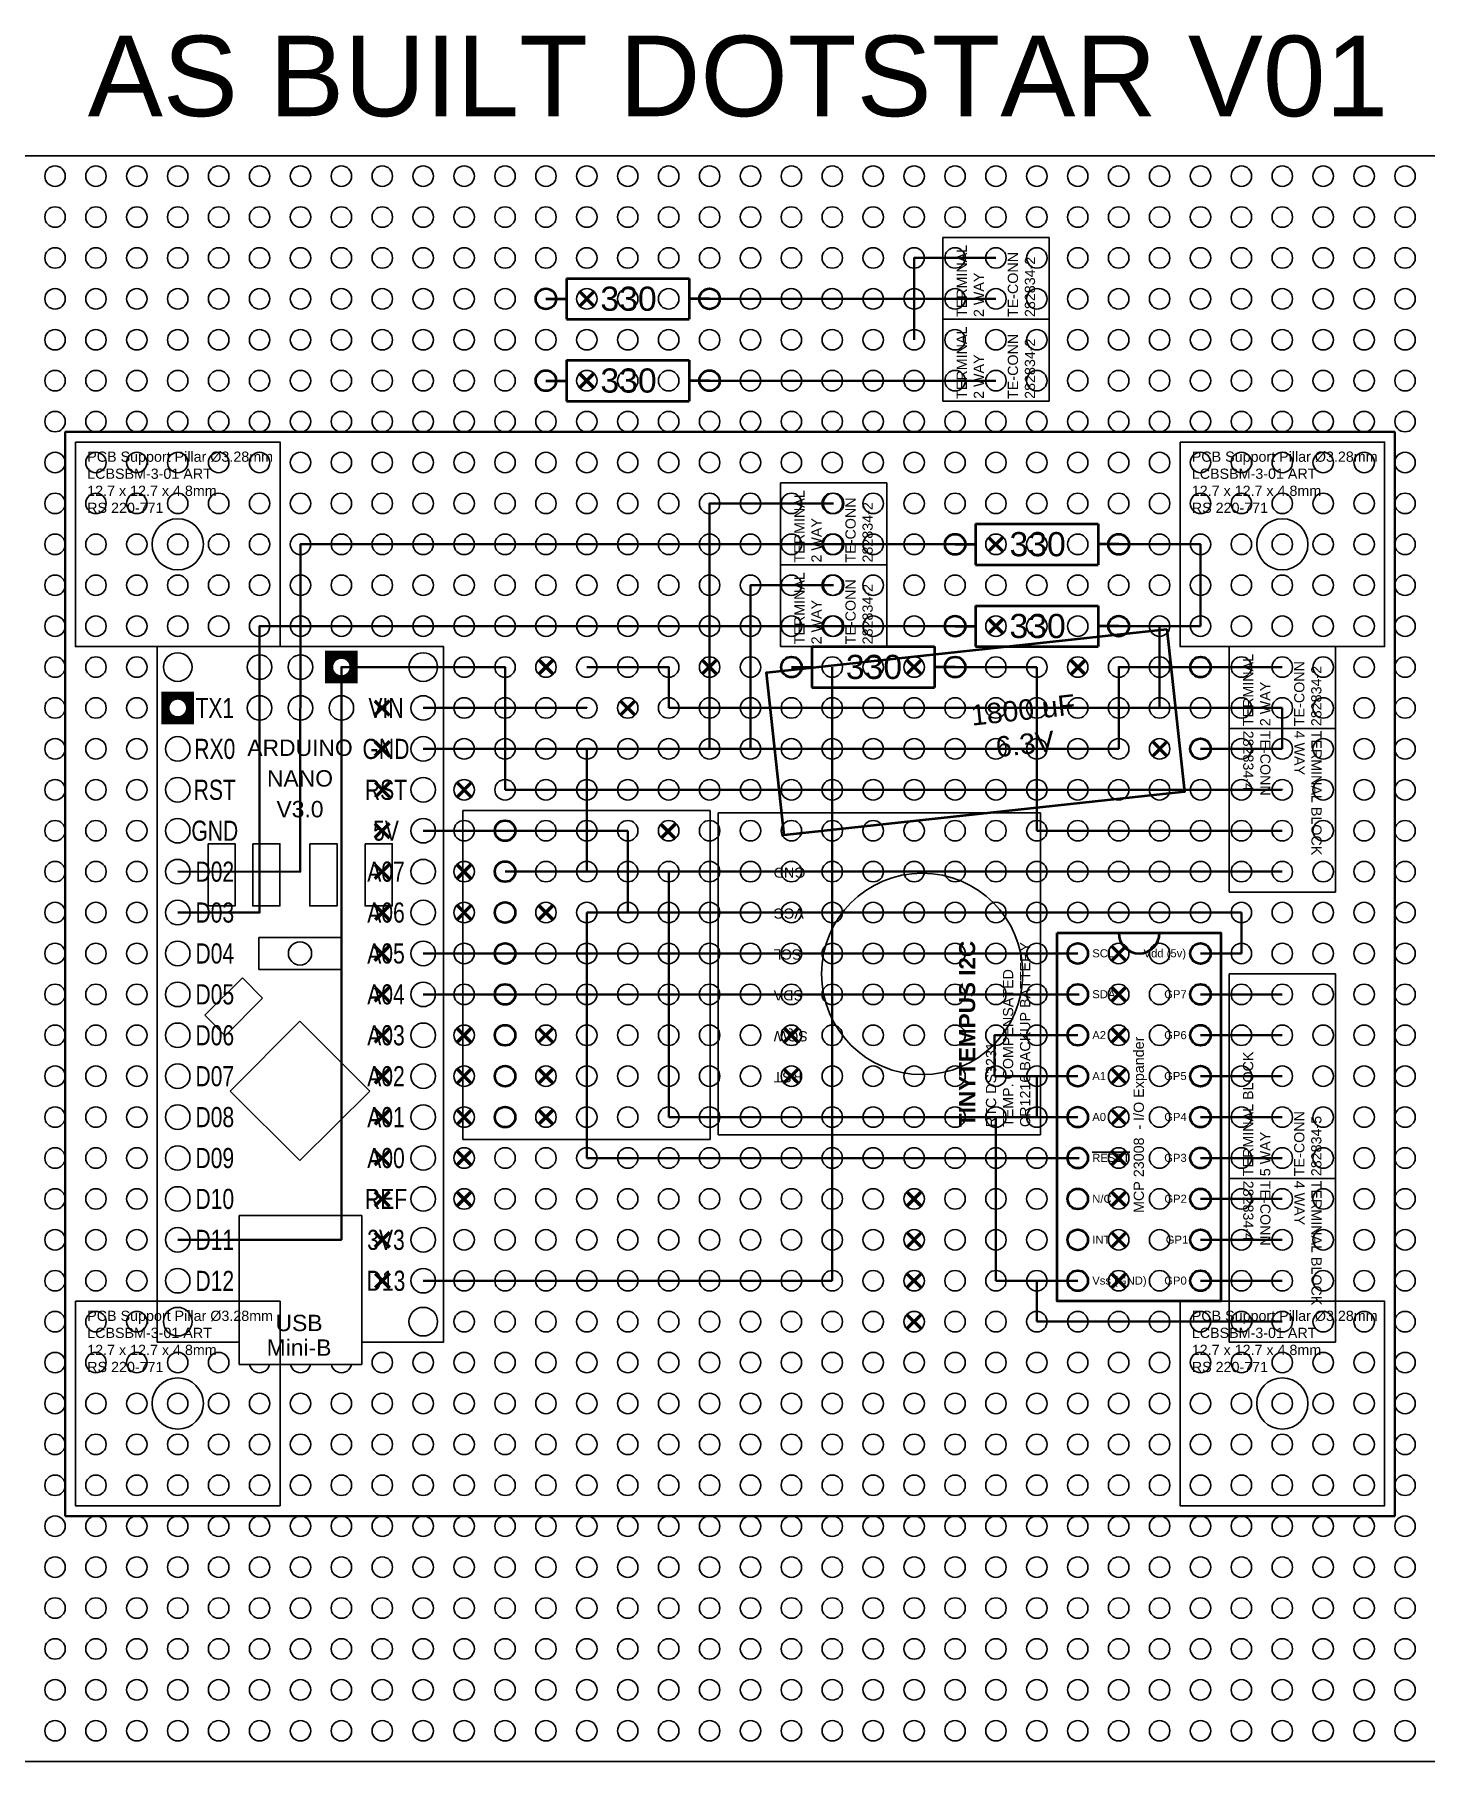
# Model space of a CAD drawing. Header units: millimetres. Extents: x 3609 to 3909, y -1651 to -1264.
# Drawn here: x 3735.8 to 3822.2, y -1388.9 to -1281.7 of the extents above; entities that cross this region are included whole.
import ezdxf
from ezdxf.enums import TextEntityAlignment as Align

# ---------------------------------------------------------------- set-up
doc = ezdxf.new("R2010")
doc.units = ezdxf.units.MM
doc.header["$LTSCALE"] = 10
doc.header["$MEASUREMENT"] = 0
doc.set_wipeout_variables(frame=1)
doc.layers.get('0').update_dxf_attribs({"color": 8})
for name, color, linetype, lineweight in [('+5V', 1, 'Continuous', 35), ('BUTTONS', 40, 'Continuous', 35), ('CLK', 2, 'Continuous', 35), ('Component Detail', 143, 'Continuous', 40), ('DATA', 94, 'Continuous', 35), ('GND +0V', 7, 'Continuous', 35), ('SDA', 80, 'Continuous', 35), ('SLK', 40, 'Continuous', 35), ('VERO CUT', 252, 'Continuous', 35)]:
    doc.layers.add(name, color=color, linetype=linetype, lineweight=lineweight)
for name, color, linetype in [('Component', 210, 'Continuous'), ('PINS', 1, 'Continuous'), ('vero Pins', 30, 'Continuous')]:
    doc.layers.add(name, color=color, linetype=linetype)
doc.layers.add('Component Centre', color=7, linetype='Continuous', true_color=0x7db0bf)
doc.layers.add('VERO (SCREEN)', color=7, linetype='Continuous', true_color=0xd4d4d4)
doc.layers.add('Vero Grid', color=7, linetype='Continuous', true_color=0x3d3d3d, transparency=0.5)
doc.layers.get('VERO (SCREEN)').off()
doc.styles.add('Pins', font='arial.ttf', dxfattribs={"height": 0.05})
doc.styles.get("Standard").update_dxf_attribs({"font": 'arial.ttf'})
picture_1 = doc.add_image_def('image1.jpg', size_in_pixel=(567, 567))
picture_2 = doc.add_image_def('image2.jpg', size_in_pixel=(288, 187))
picture_3 = doc.add_image_def('image3.jpg', size_in_pixel=(360, 187))
picture_4 = doc.add_image_def('image4.jpg', size_in_pixel=(241, 181))
picture_5 = doc.add_image_def('image5.jpg', size_in_pixel=(144, 187))

# ---------------------------------------------------------------- blocks, each defined once
blk = doc.blocks.new('VERO BOARD - full length')
at = {"layer": 'Vero Grid'}
blk.add_lwpolyline([(-1.91, -298.88), (-1.91, 1.18), (97.79, 1.18), (97.79, -298.88)], close=True, dxfattribs=at)
for centre in [(0, -127), (2.54, -127), (5.08, -127), (7.62, -127), (10.16, -127), (12.7, -127), (15.24, -127), (17.78, -127), (20.32, -127), (22.86, -127), (25.4, -127), (27.94, -127), (30.48, -127), (33.02, -127), (35.56, -127), (38.1, -127), (40.64, -127), (43.18, -127), (45.72, -127), (48.26, -127), (50.8, -127), (53.34, -127), (55.88, -127), (58.42, -127), (60.96, -127), (63.5, -127), (66.04, -127), (68.58, -127), (71.12, -127), (73.66, -127), (76.2, -127), (78.74, -127), (81.28, -127), (83.82, -127), (86.36, -127), (88.9, -127), (91.44, -127), (93.98, -127), (96.52, -127), (0, -129.54), (2.54, -129.54), (5.08, -129.54), (7.62, -129.54), (10.16, -129.54), (12.7, -129.54), (15.24, -129.54), (17.78, -129.54), (20.32, -129.54), (22.86, -129.54), (25.4, -129.54), (27.94, -129.54), (30.48, -129.54), (33.02, -129.54), (35.56, -129.54), (38.1, -129.54), (40.64, -129.54), (43.18, -129.54), (45.72, -129.54), (48.26, -129.54), (50.8, -129.54), (53.34, -129.54), (55.88, -129.54), (58.42, -129.54), (60.96, -129.54), (63.5, -129.54), (66.04, -129.54), (68.58, -129.54), (71.12, -129.54), (73.66, -129.54), (76.2, -129.54), (78.74, -129.54), (81.28, -129.54), (83.82, -129.54), (86.36, -129.54), (88.9, -129.54), (91.44, -129.54), (93.98, -129.54), (96.52, -129.54), (0, -132.08), (2.54, -132.08), (5.08, -132.08), (7.62, -132.08), (10.16, -132.08), (12.7, -132.08), (15.24, -132.08), (17.78, -132.08), (20.32, -132.08), (22.86, -132.08), (25.4, -132.08), (27.94, -132.08), (30.48, -132.08), (33.02, -132.08), (35.56, -132.08), (38.1, -132.08), (40.64, -132.08), (43.18, -132.08), (45.72, -132.08), (48.26, -132.08), (50.8, -132.08), (53.34, -132.08), (55.88, -132.08), (58.42, -132.08), (60.96, -132.08), (63.5, -132.08), (66.04, -132.08), (68.58, -132.08), (71.12, -132.08), (73.66, -132.08), (76.2, -132.08), (78.74, -132.08), (81.28, -132.08), (83.82, -132.08), (86.36, -132.08), (88.9, -132.08), (91.44, -132.08), (93.98, -132.08), (96.52, -132.08), (0, -134.62), (2.54, -134.62), (5.08, -134.62), (7.62, -134.62), (10.16, -134.62), (12.7, -134.62), (15.24, -134.62), (17.78, -134.62), (20.32, -134.62), (22.86, -134.62), (25.4, -134.62), (27.94, -134.62), (30.48, -134.62), (33.02, -134.62), (35.56, -134.62), (38.1, -134.62), (40.64, -134.62), (43.18, -134.62), (45.72, -134.62), (48.26, -134.62), (50.8, -134.62), (53.34, -134.62), (55.88, -134.62), (58.42, -134.62), (60.96, -134.62), (63.5, -134.62), (66.04, -134.62), (68.58, -134.62), (71.12, -134.62), (73.66, -134.62), (76.2, -134.62), (78.74, -134.62), (81.28, -134.62), (83.82, -134.62), (86.36, -134.62), (88.9, -134.62), (91.44, -134.62), (93.98, -134.62), (96.52, -134.62), (0, -137.16), (2.54, -137.16), (5.08, -137.16), (7.62, -137.16), (10.16, -137.16), (12.7, -137.16), (15.24, -137.16), (17.78, -137.16), (20.32, -137.16), (22.86, -137.16), (25.4, -137.16), (27.94, -137.16), (30.48, -137.16), (33.02, -137.16), (35.56, -137.16), (38.1, -137.16), (40.64, -137.16), (43.18, -137.16), (45.72, -137.16), (48.26, -137.16), (50.8, -137.16), (53.34, -137.16), (55.88, -137.16), (58.42, -137.16), (60.96, -137.16), (63.5, -137.16), (66.04, -137.16), (68.58, -137.16), (71.12, -137.16), (73.66, -137.16), (76.2, -137.16), (78.74, -137.16), (81.28, -137.16), (83.82, -137.16), (86.36, -137.16), (88.9, -137.16), (91.44, -137.16), (93.98, -137.16), (96.52, -137.16), (0, -139.7), (2.54, -139.7), (5.08, -139.7), (7.62, -139.7), (10.16, -139.7), (12.7, -139.7), (15.24, -139.7), (17.78, -139.7), (20.32, -139.7), (22.86, -139.7), (25.4, -139.7), (27.94, -139.7), (30.48, -139.7), (33.02, -139.7), (35.56, -139.7), (38.1, -139.7), (40.64, -139.7), (43.18, -139.7), (45.72, -139.7), (48.26, -139.7), (50.8, -139.7), (53.34, -139.7), (55.88, -139.7), (58.42, -139.7), (60.96, -139.7), (63.5, -139.7), (66.04, -139.7), (68.58, -139.7), (71.12, -139.7), (73.66, -139.7), (76.2, -139.7), (78.74, -139.7), (81.28, -139.7), (83.82, -139.7), (86.36, -139.7), (88.9, -139.7), (91.44, -139.7), (93.98, -139.7), (96.52, -139.7), (0, -142.24), (2.54, -142.24), (5.08, -142.24), (7.62, -142.24), (10.16, -142.24), (12.7, -142.24), (15.24, -142.24), (17.78, -142.24), (20.32, -142.24), (22.86, -142.24), (25.4, -142.24), (27.94, -142.24), (30.48, -142.24), (33.02, -142.24), (35.56, -142.24), (38.1, -142.24), (40.64, -142.24), (43.18, -142.24), (45.72, -142.24), (48.26, -142.24), (50.8, -142.24), (53.34, -142.24), (55.88, -142.24), (58.42, -142.24), (60.96, -142.24), (63.5, -142.24), (66.04, -142.24), (68.58, -142.24), (71.12, -142.24), (73.66, -142.24), (76.2, -142.24), (78.74, -142.24), (81.28, -142.24), (83.82, -142.24), (86.36, -142.24), (88.9, -142.24), (91.44, -142.24), (93.98, -142.24), (96.52, -142.24), (0, -144.78), (2.54, -144.78), (5.08, -144.78), (7.62, -144.78), (10.16, -144.78), (12.7, -144.78), (15.24, -144.78), (17.78, -144.78), (20.32, -144.78), (22.86, -144.78), (25.4, -144.78), (27.94, -144.78), (30.48, -144.78), (33.02, -144.78), (35.56, -144.78), (38.1, -144.78), (40.64, -144.78), (43.18, -144.78), (45.72, -144.78), (48.26, -144.78), (50.8, -144.78), (53.34, -144.78), (55.88, -144.78), (58.42, -144.78), (60.96, -144.78), (63.5, -144.78), (66.04, -144.78), (68.58, -144.78), (71.12, -144.78), (73.66, -144.78), (76.2, -144.78), (78.74, -144.78), (81.28, -144.78), (83.82, -144.78), (86.36, -144.78), (88.9, -144.78), (91.44, -144.78), (93.98, -144.78), (96.52, -144.78), (0, -147.32), (2.54, -147.32), (5.08, -147.32), (7.62, -147.32), (10.16, -147.32), (12.7, -147.32), (15.24, -147.32), (17.78, -147.32), (20.32, -147.32), (22.86, -147.32), (25.4, -147.32), (27.94, -147.32), (30.48, -147.32), (33.02, -147.32), (35.56, -147.32), (38.1, -147.32), (40.64, -147.32), (43.18, -147.32), (45.72, -147.32), (48.26, -147.32), (50.8, -147.32), (53.34, -147.32), (55.88, -147.32), (58.42, -147.32), (60.96, -147.32), (63.5, -147.32), (66.04, -147.32), (68.58, -147.32), (71.12, -147.32), (73.66, -147.32), (76.2, -147.32), (78.74, -147.32), (81.28, -147.32), (83.82, -147.32), (86.36, -147.32), (88.9, -147.32), (91.44, -147.32), (93.98, -147.32), (96.52, -147.32), (0, -149.86), (2.54, -149.86), (5.08, -149.86), (7.62, -149.86), (10.16, -149.86), (12.7, -149.86), (15.24, -149.86), (17.78, -149.86), (20.32, -149.86), (22.86, -149.86), (25.4, -149.86), (27.94, -149.86), (30.48, -149.86), (33.02, -149.86), (35.56, -149.86), (38.1, -149.86), (40.64, -149.86), (43.18, -149.86), (45.72, -149.86), (48.26, -149.86), (50.8, -149.86), (53.34, -149.86), (55.88, -149.86), (58.42, -149.86), (60.96, -149.86), (63.5, -149.86), (66.04, -149.86), (68.58, -149.86), (71.12, -149.86), (73.66, -149.86), (76.2, -149.86), (78.74, -149.86), (81.28, -149.86), (83.82, -149.86), (86.36, -149.86), (88.9, -149.86), (91.44, -149.86), (93.98, -149.86), (96.52, -149.86), (0, -152.4), (2.54, -152.4), (5.08, -152.4), (7.62, -152.4), (10.16, -152.4), (12.7, -152.4), (15.24, -152.4), (17.78, -152.4), (20.32, -152.4), (22.86, -152.4), (25.4, -152.4), (27.94, -152.4), (30.48, -152.4), (33.02, -152.4), (35.56, -152.4), (38.1, -152.4), (40.64, -152.4), (43.18, -152.4), (45.72, -152.4), (48.26, -152.4), (50.8, -152.4), (53.34, -152.4), (55.88, -152.4), (58.42, -152.4), (60.96, -152.4), (63.5, -152.4), (66.04, -152.4), (68.58, -152.4), (71.12, -152.4), (73.66, -152.4), (76.2, -152.4), (78.74, -152.4), (81.28, -152.4), (83.82, -152.4), (86.36, -152.4), (88.9, -152.4), (91.44, -152.4), (93.98, -152.4), (96.52, -152.4), (0, -154.94), (2.54, -154.94), (5.08, -154.94), (7.62, -154.94), (10.16, -154.94), (12.7, -154.94), (15.24, -154.94), (17.78, -154.94), (20.32, -154.94), (22.86, -154.94), (25.4, -154.94), (27.94, -154.94), (30.48, -154.94), (33.02, -154.94), (35.56, -154.94), (38.1, -154.94), (40.64, -154.94), (43.18, -154.94), (45.72, -154.94), (48.26, -154.94), (50.8, -154.94), (53.34, -154.94), (55.88, -154.94), (58.42, -154.94), (60.96, -154.94), (63.5, -154.94), (66.04, -154.94), (68.58, -154.94), (71.12, -154.94), (73.66, -154.94), (76.2, -154.94), (78.74, -154.94), (81.28, -154.94), (83.82, -154.94), (86.36, -154.94), (88.9, -154.94), (91.44, -154.94), (93.98, -154.94), (96.52, -154.94), (0, -157.48), (2.54, -157.48), (5.08, -157.48), (7.62, -157.48), (10.16, -157.48), (12.7, -157.48), (15.24, -157.48), (17.78, -157.48), (20.32, -157.48), (22.86, -157.48), (25.4, -157.48), (27.94, -157.48), (30.48, -157.48), (33.02, -157.48), (35.56, -157.48), (38.1, -157.48), (40.64, -157.48), (43.18, -157.48), (45.72, -157.48), (48.26, -157.48), (50.8, -157.48), (53.34, -157.48), (55.88, -157.48), (58.42, -157.48), (60.96, -157.48), (63.5, -157.48), (66.04, -157.48), (68.58, -157.48), (71.12, -157.48), (73.66, -157.48), (76.2, -157.48), (78.74, -157.48), (81.28, -157.48), (83.82, -157.48), (86.36, -157.48), (88.9, -157.48), (91.44, -157.48), (93.98, -157.48), (96.52, -157.48), (0, -160.02), (2.54, -160.02), (5.08, -160.02), (7.62, -160.02), (10.16, -160.02), (12.7, -160.02), (15.24, -160.02), (17.78, -160.02), (20.32, -160.02), (22.86, -160.02), (25.4, -160.02), (27.94, -160.02), (30.48, -160.02), (33.02, -160.02), (35.56, -160.02), (38.1, -160.02), (40.64, -160.02), (43.18, -160.02), (45.72, -160.02), (48.26, -160.02), (50.8, -160.02), (53.34, -160.02), (55.88, -160.02), (58.42, -160.02), (60.96, -160.02), (63.5, -160.02), (66.04, -160.02), (68.58, -160.02), (71.12, -160.02), (73.66, -160.02), (76.2, -160.02), (78.74, -160.02), (81.28, -160.02), (83.82, -160.02), (86.36, -160.02), (88.9, -160.02), (91.44, -160.02), (93.98, -160.02), (96.52, -160.02), (0, -162.56), (2.54, -162.56), (5.08, -162.56), (7.62, -162.56), (10.16, -162.56), (12.7, -162.56), (15.24, -162.56), (17.78, -162.56), (20.32, -162.56), (22.86, -162.56), (25.4, -162.56), (27.94, -162.56), (30.48, -162.56), (33.02, -162.56), (35.56, -162.56), (38.1, -162.56), (40.64, -162.56), (43.18, -162.56), (45.72, -162.56), (48.26, -162.56), (50.8, -162.56), (53.34, -162.56), (55.88, -162.56), (58.42, -162.56), (60.96, -162.56), (63.5, -162.56), (66.04, -162.56), (68.58, -162.56), (71.12, -162.56), (73.66, -162.56), (76.2, -162.56), (78.74, -162.56), (81.28, -162.56), (83.82, -162.56), (86.36, -162.56), (88.9, -162.56), (91.44, -162.56), (93.98, -162.56), (96.52, -162.56), (0, -165.1), (2.54, -165.1), (5.08, -165.1), (7.62, -165.1), (10.16, -165.1), (12.7, -165.1), (15.24, -165.1), (17.78, -165.1), (20.32, -165.1), (22.86, -165.1), (25.4, -165.1), (27.94, -165.1), (30.48, -165.1), (33.02, -165.1), (35.56, -165.1), (38.1, -165.1), (40.64, -165.1), (43.18, -165.1), (45.72, -165.1), (48.26, -165.1), (50.8, -165.1), (53.34, -165.1), (55.88, -165.1), (58.42, -165.1), (60.96, -165.1), (63.5, -165.1), (66.04, -165.1), (68.58, -165.1), (71.12, -165.1), (73.66, -165.1), (76.2, -165.1), (78.74, -165.1), (81.28, -165.1), (83.82, -165.1), (86.36, -165.1), (88.9, -165.1), (91.44, -165.1), (93.98, -165.1), (96.52, -165.1), (0, -167.64), (2.54, -167.64), (5.08, -167.64), (7.62, -167.64), (10.16, -167.64), (12.7, -167.64), (15.24, -167.64), (17.78, -167.64), (20.32, -167.64), (22.86, -167.64), (25.4, -167.64), (27.94, -167.64), (30.48, -167.64), (33.02, -167.64), (35.56, -167.64), (38.1, -167.64), (40.64, -167.64), (43.18, -167.64), (45.72, -167.64), (48.26, -167.64), (50.8, -167.64), (53.34, -167.64), (55.88, -167.64), (58.42, -167.64), (60.96, -167.64), (63.5, -167.64), (66.04, -167.64), (68.58, -167.64), (71.12, -167.64), (73.66, -167.64), (76.2, -167.64), (78.74, -167.64), (81.28, -167.64), (83.82, -167.64), (86.36, -167.64), (88.9, -167.64), (91.44, -167.64), (93.98, -167.64), (96.52, -167.64), (0, -170.18), (2.54, -170.18), (5.08, -170.18), (7.62, -170.18), (10.16, -170.18), (12.7, -170.18), (15.24, -170.18), (17.78, -170.18), (20.32, -170.18), (22.86, -170.18), (25.4, -170.18), (27.94, -170.18), (30.48, -170.18), (33.02, -170.18), (35.56, -170.18), (38.1, -170.18), (40.64, -170.18), (43.18, -170.18), (45.72, -170.18), (48.26, -170.18), (50.8, -170.18), (53.34, -170.18), (55.88, -170.18), (58.42, -170.18), (60.96, -170.18), (63.5, -170.18), (66.04, -170.18), (68.58, -170.18), (71.12, -170.18), (73.66, -170.18), (76.2, -170.18), (78.74, -170.18), (81.28, -170.18), (83.82, -170.18), (86.36, -170.18), (88.9, -170.18), (91.44, -170.18), (93.98, -170.18), (96.52, -170.18), (0, -172.72), (2.54, -172.72), (5.08, -172.72), (7.62, -172.72), (10.16, -172.72), (12.7, -172.72), (15.24, -172.72), (17.78, -172.72), (20.32, -172.72), (22.86, -172.72), (25.4, -172.72), (27.94, -172.72), (30.48, -172.72), (33.02, -172.72), (35.56, -172.72), (38.1, -172.72), (40.64, -172.72), (43.18, -172.72), (45.72, -172.72), (48.26, -172.72), (50.8, -172.72), (53.34, -172.72), (55.88, -172.72), (58.42, -172.72), (60.96, -172.72), (63.5, -172.72), (66.04, -172.72), (68.58, -172.72), (71.12, -172.72), (73.66, -172.72), (76.2, -172.72), (78.74, -172.72), (81.28, -172.72), (83.82, -172.72), (86.36, -172.72), (88.9, -172.72), (91.44, -172.72), (93.98, -172.72), (96.52, -172.72), (0, -175.26), (2.54, -175.26), (5.08, -175.26), (7.62, -175.26), (10.16, -175.26), (12.7, -175.26), (15.24, -175.26), (17.78, -175.26), (20.32, -175.26), (22.86, -175.26), (25.4, -175.26), (27.94, -175.26), (30.48, -175.26), (33.02, -175.26), (35.56, -175.26), (38.1, -175.26), (40.64, -175.26), (43.18, -175.26), (45.72, -175.26), (48.26, -175.26), (50.8, -175.26), (53.34, -175.26), (55.88, -175.26), (58.42, -175.26), (60.96, -175.26), (63.5, -175.26), (66.04, -175.26), (68.58, -175.26), (71.12, -175.26), (73.66, -175.26), (76.2, -175.26), (78.74, -175.26), (81.28, -175.26), (83.82, -175.26), (86.36, -175.26), (88.9, -175.26), (91.44, -175.26), (93.98, -175.26), (96.52, -175.26), (0, -177.8), (2.54, -177.8), (5.08, -177.8), (7.62, -177.8), (10.16, -177.8), (12.7, -177.8), (15.24, -177.8), (17.78, -177.8), (20.32, -177.8), (22.86, -177.8), (25.4, -177.8), (27.94, -177.8), (30.48, -177.8), (33.02, -177.8), (35.56, -177.8), (38.1, -177.8), (40.64, -177.8), (43.18, -177.8), (45.72, -177.8), (48.26, -177.8), (50.8, -177.8), (53.34, -177.8), (55.88, -177.8), (58.42, -177.8), (60.96, -177.8), (63.5, -177.8), (66.04, -177.8), (68.58, -177.8), (71.12, -177.8), (73.66, -177.8), (76.2, -177.8), (78.74, -177.8), (81.28, -177.8), (83.82, -177.8), (86.36, -177.8), (88.9, -177.8), (91.44, -177.8), (93.98, -177.8), (96.52, -177.8), (0, -180.34), (2.54, -180.34), (5.08, -180.34), (7.62, -180.34), (10.16, -180.34), (12.7, -180.34), (15.24, -180.34), (17.78, -180.34), (20.32, -180.34), (22.86, -180.34), (25.4, -180.34), (27.94, -180.34), (30.48, -180.34), (33.02, -180.34), (35.56, -180.34), (38.1, -180.34), (40.64, -180.34), (43.18, -180.34), (45.72, -180.34), (48.26, -180.34), (50.8, -180.34), (53.34, -180.34), (55.88, -180.34), (58.42, -180.34), (60.96, -180.34), (63.5, -180.34), (66.04, -180.34), (68.58, -180.34), (71.12, -180.34), (73.66, -180.34), (76.2, -180.34), (78.74, -180.34), (81.28, -180.34), (83.82, -180.34), (86.36, -180.34), (88.9, -180.34), (91.44, -180.34), (93.98, -180.34), (96.52, -180.34), (0, -182.88), (2.54, -182.88), (5.08, -182.88), (7.62, -182.88), (10.16, -182.88), (12.7, -182.88), (15.24, -182.88), (17.78, -182.88), (20.32, -182.88), (22.86, -182.88), (25.4, -182.88), (27.94, -182.88), (30.48, -182.88), (33.02, -182.88), (35.56, -182.88), (38.1, -182.88), (40.64, -182.88), (43.18, -182.88), (45.72, -182.88), (48.26, -182.88), (50.8, -182.88), (53.34, -182.88), (55.88, -182.88), (58.42, -182.88), (60.96, -182.88), (63.5, -182.88), (66.04, -182.88), (68.58, -182.88), (71.12, -182.88), (73.66, -182.88), (76.2, -182.88), (78.74, -182.88), (81.28, -182.88), (83.82, -182.88), (86.36, -182.88), (88.9, -182.88), (91.44, -182.88), (93.98, -182.88), (96.52, -182.88), (0, -185.42), (2.54, -185.42), (5.08, -185.42), (7.62, -185.42), (10.16, -185.42), (12.7, -185.42), (15.24, -185.42), (17.78, -185.42), (20.32, -185.42), (22.86, -185.42), (25.4, -185.42), (27.94, -185.42), (30.48, -185.42), (33.02, -185.42), (35.56, -185.42), (38.1, -185.42), (40.64, -185.42), (43.18, -185.42), (45.72, -185.42), (48.26, -185.42), (50.8, -185.42), (53.34, -185.42), (55.88, -185.42), (58.42, -185.42), (60.96, -185.42), (63.5, -185.42), (66.04, -185.42), (68.58, -185.42), (71.12, -185.42), (73.66, -185.42), (76.2, -185.42), (78.74, -185.42), (81.28, -185.42), (83.82, -185.42), (86.36, -185.42), (88.9, -185.42), (91.44, -185.42), (93.98, -185.42), (96.52, -185.42), (0, -187.96), (2.54, -187.96), (5.08, -187.96), (7.62, -187.96), (10.16, -187.96), (12.7, -187.96), (15.24, -187.96), (17.78, -187.96), (20.32, -187.96), (22.86, -187.96), (25.4, -187.96), (27.94, -187.96), (30.48, -187.96), (33.02, -187.96), (35.56, -187.96), (38.1, -187.96), (40.64, -187.96), (43.18, -187.96), (45.72, -187.96), (48.26, -187.96), (50.8, -187.96), (53.34, -187.96), (55.88, -187.96), (58.42, -187.96), (60.96, -187.96), (63.5, -187.96), (66.04, -187.96), (68.58, -187.96), (71.12, -187.96), (73.66, -187.96), (76.2, -187.96), (78.74, -187.96), (81.28, -187.96), (83.82, -187.96), (86.36, -187.96), (88.9, -187.96), (91.44, -187.96), (93.98, -187.96), (96.52, -187.96), (0, -190.5), (2.54, -190.5), (5.08, -190.5), (7.62, -190.5), (10.16, -190.5), (12.7, -190.5), (15.24, -190.5), (17.78, -190.5), (20.32, -190.5), (22.86, -190.5), (25.4, -190.5), (27.94, -190.5), (30.48, -190.5), (33.02, -190.5), (35.56, -190.5), (38.1, -190.5), (40.64, -190.5), (43.18, -190.5), (45.72, -190.5), (48.26, -190.5), (50.8, -190.5), (53.34, -190.5), (55.88, -190.5), (58.42, -190.5), (60.96, -190.5), (63.5, -190.5), (66.04, -190.5), (68.58, -190.5), (71.12, -190.5), (73.66, -190.5), (76.2, -190.5), (78.74, -190.5), (81.28, -190.5), (83.82, -190.5), (86.36, -190.5), (88.9, -190.5), (91.44, -190.5), (93.98, -190.5), (96.52, -190.5), (0, -193.04), (2.54, -193.04), (5.08, -193.04), (7.62, -193.04), (10.16, -193.04), (12.7, -193.04), (15.24, -193.04), (17.78, -193.04), (20.32, -193.04), (22.86, -193.04), (25.4, -193.04), (27.94, -193.04), (30.48, -193.04), (33.02, -193.04), (35.56, -193.04), (38.1, -193.04), (40.64, -193.04), (43.18, -193.04), (45.72, -193.04), (48.26, -193.04), (50.8, -193.04), (53.34, -193.04), (55.88, -193.04), (58.42, -193.04), (60.96, -193.04), (63.5, -193.04), (66.04, -193.04), (68.58, -193.04), (71.12, -193.04), (73.66, -193.04), (76.2, -193.04), (78.74, -193.04), (81.28, -193.04), (83.82, -193.04), (86.36, -193.04), (88.9, -193.04), (91.44, -193.04), (93.98, -193.04), (96.52, -193.04), (0, -195.58), (2.54, -195.58), (5.08, -195.58), (7.62, -195.58), (10.16, -195.58), (12.7, -195.58), (15.24, -195.58), (17.78, -195.58), (20.32, -195.58), (22.86, -195.58), (25.4, -195.58), (27.94, -195.58), (30.48, -195.58), (33.02, -195.58), (35.56, -195.58), (38.1, -195.58), (40.64, -195.58), (43.18, -195.58), (45.72, -195.58), (48.26, -195.58), (50.8, -195.58), (53.34, -195.58), (55.88, -195.58), (58.42, -195.58), (60.96, -195.58), (63.5, -195.58), (66.04, -195.58), (68.58, -195.58), (71.12, -195.58), (73.66, -195.58), (76.2, -195.58), (78.74, -195.58), (81.28, -195.58), (83.82, -195.58), (86.36, -195.58), (88.9, -195.58), (91.44, -195.58), (93.98, -195.58), (96.52, -195.58), (0, -198.12), (2.54, -198.12), (5.08, -198.12), (7.62, -198.12), (10.16, -198.12), (12.7, -198.12), (15.24, -198.12), (17.78, -198.12), (20.32, -198.12), (22.86, -198.12), (25.4, -198.12), (27.94, -198.12), (30.48, -198.12), (33.02, -198.12), (35.56, -198.12), (38.1, -198.12), (40.64, -198.12), (43.18, -198.12), (45.72, -198.12), (48.26, -198.12), (50.8, -198.12), (53.34, -198.12), (55.88, -198.12), (58.42, -198.12), (60.96, -198.12), (63.5, -198.12), (66.04, -198.12), (68.58, -198.12), (71.12, -198.12), (73.66, -198.12), (76.2, -198.12), (78.74, -198.12), (81.28, -198.12), (83.82, -198.12), (86.36, -198.12), (88.9, -198.12), (91.44, -198.12), (93.98, -198.12), (96.52, -198.12), (0, -200.66), (2.54, -200.66), (5.08, -200.66), (7.62, -200.66), (10.16, -200.66), (12.7, -200.66), (15.24, -200.66), (17.78, -200.66), (20.32, -200.66), (22.86, -200.66), (25.4, -200.66), (27.94, -200.66), (30.48, -200.66), (33.02, -200.66), (35.56, -200.66), (38.1, -200.66), (40.64, -200.66), (43.18, -200.66), (45.72, -200.66), (48.26, -200.66), (50.8, -200.66), (53.34, -200.66), (55.88, -200.66), (58.42, -200.66), (60.96, -200.66), (63.5, -200.66), (66.04, -200.66), (68.58, -200.66), (71.12, -200.66), (73.66, -200.66), (76.2, -200.66), (78.74, -200.66), (81.28, -200.66), (83.82, -200.66), (86.36, -200.66), (88.9, -200.66), (91.44, -200.66), (93.98, -200.66), (96.52, -200.66), (0, -203.2), (2.54, -203.2), (5.08, -203.2), (7.62, -203.2), (10.16, -203.2), (12.7, -203.2), (15.24, -203.2), (17.78, -203.2), (20.32, -203.2), (22.86, -203.2), (25.4, -203.2), (27.94, -203.2), (30.48, -203.2), (33.02, -203.2), (35.56, -203.2), (38.1, -203.2), (40.64, -203.2), (43.18, -203.2), (45.72, -203.2), (48.26, -203.2), (50.8, -203.2), (53.34, -203.2), (55.88, -203.2), (58.42, -203.2), (60.96, -203.2), (63.5, -203.2), (66.04, -203.2), (68.58, -203.2), (71.12, -203.2), (73.66, -203.2), (76.2, -203.2), (78.74, -203.2), (81.28, -203.2), (83.82, -203.2), (86.36, -203.2), (88.9, -203.2), (91.44, -203.2), (93.98, -203.2), (96.52, -203.2), (0, -205.74), (2.54, -205.74), (5.08, -205.74), (7.62, -205.74), (10.16, -205.74), (12.7, -205.74), (15.24, -205.74), (17.78, -205.74), (20.32, -205.74), (22.86, -205.74), (25.4, -205.74), (27.94, -205.74), (30.48, -205.74), (33.02, -205.74), (35.56, -205.74), (38.1, -205.74), (40.64, -205.74), (43.18, -205.74), (45.72, -205.74), (48.26, -205.74), (50.8, -205.74), (53.34, -205.74), (55.88, -205.74), (58.42, -205.74), (60.96, -205.74), (63.5, -205.74), (66.04, -205.74), (68.58, -205.74), (71.12, -205.74), (73.66, -205.74), (76.2, -205.74), (78.74, -205.74), (81.28, -205.74), (83.82, -205.74), (86.36, -205.74), (88.9, -205.74), (91.44, -205.74), (93.98, -205.74), (96.52, -205.74), (0, -208.28), (2.54, -208.28), (5.08, -208.28), (7.62, -208.28), (10.16, -208.28), (12.7, -208.28), (15.24, -208.28), (17.78, -208.28), (20.32, -208.28), (22.86, -208.28), (25.4, -208.28), (27.94, -208.28), (30.48, -208.28), (33.02, -208.28), (35.56, -208.28), (38.1, -208.28), (40.64, -208.28), (43.18, -208.28), (45.72, -208.28), (48.26, -208.28), (50.8, -208.28), (53.34, -208.28), (55.88, -208.28), (58.42, -208.28), (60.96, -208.28), (63.5, -208.28), (66.04, -208.28), (68.58, -208.28), (71.12, -208.28), (73.66, -208.28), (76.2, -208.28), (78.74, -208.28), (81.28, -208.28), (83.82, -208.28), (86.36, -208.28), (88.9, -208.28), (91.44, -208.28), (93.98, -208.28), (96.52, -208.28), (0, -210.82), (2.54, -210.82), (5.08, -210.82), (7.62, -210.82), (10.16, -210.82), (12.7, -210.82), (15.24, -210.82), (17.78, -210.82), (20.32, -210.82), (22.86, -210.82), (25.4, -210.82), (27.94, -210.82), (30.48, -210.82), (33.02, -210.82), (35.56, -210.82), (38.1, -210.82), (40.64, -210.82), (43.18, -210.82), (45.72, -210.82), (48.26, -210.82), (50.8, -210.82), (53.34, -210.82), (55.88, -210.82), (58.42, -210.82), (60.96, -210.82), (63.5, -210.82), (66.04, -210.82), (68.58, -210.82), (71.12, -210.82), (73.66, -210.82), (76.2, -210.82), (78.74, -210.82), (81.28, -210.82), (83.82, -210.82), (86.36, -210.82), (88.9, -210.82), (91.44, -210.82), (93.98, -210.82), (96.52, -210.82)]:
    blk.add_circle(centre, 0.635, dxfattribs=at)
blk = doc.blocks.new('SqPad')
at = {"color": 1}
for points in [[(-0.02, 0.02, 0.0566, 0, 0), (-0.04, 0.04, 0, 0, 0)], [(0.02, 0.02, 0.0566, 0, 0), (0.04, 0.04, 0, 0, 0)], [(-0.02, -0.02, 0.0566, 0, 0), (-0.04, -0.04, 0, 0, 0)], [(0.02, -0.02, 0.0566, 0, 0), (0.04, -0.04, 0, 0, 0)]]:
    blk.add_lwpolyline(points, format="xyseb", dxfattribs=at)
at = {"color": 1, "const_width": 0.02}
blk.add_lwpolyline([(-0.03, 0, 1), (0.03, 0, 1)], format="xyb", close=True, dxfattribs=at)
blk = doc.blocks.new('TinyTempest')
at = {"color": 1}
for centre in [(0, 0), (2.54, 0), (5.08, 0), (7.62, 0), (10.16, 0), (12.7, 0)]:
    blk.add_circle(centre, 0.635, dxfattribs=at)
at = {"layer": 'Component'}
blk.add_circle((6.35, -10.66), 6.25, dxfattribs=at)
at = {"color": 4, "char_height": 0.635, "width": 7.3862, "attachment_point": 3, "rotation": 90}
for s, insert in [('RST', (-0.38, -1.44)), ('SQW', (2.16, -1.44)), ('SDA', (4.7, -1.44)), ('SCL', (7.24, -1.44)), ('VCC', (9.78, -1.44)), ('GND', (12.32, -1.44))]:
    blk.add_mtext(s, dxfattribs=dict(at, insert=insert))
at = {"layer": 'Component', "insert": (-3.16, -12.95), "char_height": 0.635, "width": 14.2666, "attachment_point": 1}
blk.add_mtext('{\\fArial|b1|i0|c0|p34;\\H1.5748x;TINYTEMPUS I2C\\P}RTC DS3231 \\PTEMP. COMPENSATED\\PCR1216 BACKUP BATTERY', dxfattribs=at)
at = {"layer": 'Component'}
image = blk.add_image(picture_1, insert=(-3.65, -18), size_in_units=(20, 20), dxfattribs=at)
image.dxf.flags = 7
blk = doc.blocks.new('CUT')
at = {"color": 33, "lineweight": 50}
for points in [[(-0.45, -0.45), (0.45, 0.45)], [(0.45, -0.45), (-0.45, 0.45)]]:
    blk.add_lwpolyline(points, dxfattribs=at)
blk = doc.blocks.new('MCP23008 IO Expander')
at = {"layer": 'Component Detail', "color": 4}
blk.add_lwpolyline([(-1.27, 1.27), (8.89, 1.27), (8.89, -21.59), (-1.27, -21.59)], close=True, dxfattribs=at)
at = {"layer": 'Component Detail', "color": 1}
for centre in [(0, 0), (7.62, 0), (0, -2.54), (7.62, -2.54), (0, -5.08), (7.62, -5.08), (0, -7.62), (7.62, -7.62), (0, -10.16), (7.62, -10.16), (0, -12.7), (7.62, -12.7), (0, -15.24), (7.62, -15.24), (0, -17.78), (7.62, -17.78), (0, -20.32), (7.62, -20.32)]:
    blk.add_circle(centre, 0.635, dxfattribs=at)
at = {"layer": 'Component Detail', "color": 4}
blk.add_arc((3.81, 1.27), 1.27, 180, 0, dxfattribs=at)
at = {"color": 3, "rotation": 180}
for p in [(2.54, 0), (2.54, -2.54), (2.54, -5.08), (2.54, -7.62), (2.54, -10.16), (2.54, -12.7), (2.54, -15.24), (2.54, -17.78), (2.54, -20.32)]:
    blk.add_blockref('CUT', p, dxfattribs=at)
at = {"color": 4, "char_height": 0.5, "width": 7.3862, "attachment_point": 1}
for s, insert in [('SCL', (0.9, 0.26)), ('\\pi4.77468;Vdd (5v)', (-0.69, 0.26)), ('SDA', (0.9, -2.28)), ('\\pi6.05742;GP7', (-0.69, -2.28)), ('A2', (0.9, -4.82)), ('\\pi6.05776;GP6', (-0.69, -4.82)), ('A1', (0.9, -7.36)), ('\\pi6.05367;GP5', (-0.69, -7.36)), ('A0', (0.9, -9.9)), ('\\pi6.05947;GP4', (-0.69, -9.9)), ('{\\ORESET}', (0.9, -12.44)), ('\\pi6.05742;GP3', (-0.69, -12.44)), ('N/C', (0.9, -14.98)), ('\\pi6.06254;GP2', (-0.69, -14.98)), ('INT', (0.9, -17.52)), ('\\pi6.15394;GP1', (-0.69, -17.52)), ('Vss (GND)', (0.9, -20.06)), ('\\pi6.05913;GP0', (-0.69, -20.06))]:
    blk.add_mtext(s, dxfattribs=dict(at, insert=insert))
at = {"color": 4, "insert": (3.47, -16.11), "char_height": 0.635, "width": 14.2666, "attachment_point": 1, "rotation": 90}
blk.add_mtext('MCP 23008  - I/O Expander', dxfattribs=at)
blk = doc.blocks.new('Terminal Block 4 new -WAY TE CONNECTIVITY')
at = {"color": 1}
for centre in [(0, 0), (2.54, 0), (5.08, 0), (7.62, 0)]:
    blk.add_circle(centre, 0.635, dxfattribs=at)
at = {"layer": 'Component', "insert": (-1.13, 2.44), "char_height": 0.635, "width": 9.8978, "attachment_point": 1}
blk.add_mtext('TERMINAL BLOCK\\P4 WAY\\P\\PTE-CONN\\P282834-4', dxfattribs=at)
at = {"layer": 'Component'}
image = blk.add_image(picture_2, insert=(-1.27, -3.3), size_in_units=(10.16, 6.6), dxfattribs=at)
image.dxf.flags = 7
blk = doc.blocks.new('Terminal Block 5-new-WAY TE CONNECTIVITY')
at = {"color": 1}
for centre in [(-5.08, 0), (-2.54, 0), (0, 0), (2.54, 0), (5.08, 0)]:
    blk.add_circle(centre, 0.635, dxfattribs=at)
at = {"layer": 'Component', "insert": (-6.21, 2.44), "char_height": 0.635, "width": 9.8978, "attachment_point": 1}
blk.add_mtext('TERMINAL BLOCK\\P5 WAY\\P\\PTE-CONN\\P282834-5', dxfattribs=at)
at = {"layer": 'Component'}
image = blk.add_image(picture_3, insert=(6.35, 3.3), size_in_units=(12.7, 6.6), rotation=180, dxfattribs=at)
image.dxf.flags = 7
blk = doc.blocks.new('FRAM')
at = {"layer": 'Component Detail', "color": 1}
for centre in [(0, 0), (0, -2.54), (0, -5.08), (0, -7.62), (0, -10.16), (0, -12.7), (0, -15.24), (0, -17.78)]:
    blk.add_circle(centre, 0.635, dxfattribs=at)
at = {"layer": 'vero Pins', "color": 1}
image = blk.add_image(picture_4, insert=(-2.61, 1.25), size_in_units=(20.42, 15.34), rotation=-90, dxfattribs=at)
image.dxf.flags = 7
blk = doc.blocks.new('Terminal Block 2-WAY TE CONNECTIVITY')
at = {"color": 1}
for centre in [(0, 0), (2.54, 0)]:
    blk.add_circle(centre, 0.635, dxfattribs=at)
at = {"layer": 'Component', "insert": (-1.13, 2.44), "char_height": 0.635, "width": 4.9953, "attachment_point": 1}
blk.add_mtext('TERMINAL\\P2 WAY\\P\\PTE-CONN\\P282834-2', dxfattribs=at)
at = {"layer": 'Component'}
image = blk.add_image(picture_5, insert=(-1.27, -3.3), size_in_units=(5.08, 6.6), rotation=0, dxfattribs=at)
image.dxf.flags = 7
blk = doc.blocks.new('Resistor 330')
at = {"layer": 'Component Detail', "color": 4}
for points in [[(1.27, 1.27), (1.27, -1.27)], [(1.27, 1.27), (8.89, 1.27)], [(8.89, 1.27), (8.89, -1.27)], [(0, 0), (1.27, 0)], [(10.16, 0), (8.89, 0)], [(1.27, -1.27), (8.89, -1.27)]]:
    blk.add_lwpolyline(points, dxfattribs=at)
at = {"layer": 'Component Detail', "color": 1}
for centre in [(0, 0), (10.16, 0)]:
    blk.add_circle(centre, 0.635, dxfattribs=at)
at = {"color": 4, "insert": (3.38, 0.76), "char_height": 1.5, "width": 3.0365, "attachment_point": 1}
blk.add_mtext('330', dxfattribs=at)
blk = doc.blocks.new('PCB support Pillar')
at = {"layer": 'Component'}
blk.add_lwpolyline([(0, 0), (12.7, 0), (12.7, -12.7), (0, -12.7)], close=True, dxfattribs=at)
blk.add_circle((6.35, -6.35), 1.59, dxfattribs=at)
at = {"layer": 'Component', "insert": (0.73, -0.59), "char_height": 0.635, "width": 17.0886, "attachment_point": 1}
blk.add_mtext('PCB Support Pillar %%C3.28mm\\PLCBSBM-3-01 ART\\P12.7 x 12.7 x 4.8mm\\PRS 220-771', dxfattribs=at)
blk = doc.blocks.new('Cap 10uF')
at = {"layer": 'Component Detail', "color": 4}
blk.add_lwpolyline([(23.2, -464.59), (33.3, -463.49), (36, -488.35), (25.9, -489.44), (23.2, -464.59)], close=True, dxfattribs=at)
at = {"layer": 'Component Detail', "color": 1}
for centre in [(25.56, -462.5), (30.64, -462.5)]:
    blk.add_circle(centre, 0.635, dxfattribs=at)
at = {"color": 4, "insert": (28.22, -479.42), "char_height": 1.27, "width": 11.4506, "attachment_point": 1, "rotation": 96.2027}
blk.add_mtext('\\pi2.60749;1800 uF\\P\\pi3.94073;6.3V', dxfattribs=at)

msp = doc.modelspace()

# ---------------------------------------------------------------- linework, layer by layer
at = {"layer": '+5V'}
for p, q in [((3772.66, -1331.14), (3772.66, -1336.22)), ((3770.12, -1336.22), (3810.76, -1336.22))]:
    msp.add_line(p, q, dxfattribs=at)
for points in [[(3813.3, -1323.52), (3775.2, -1323.52)], [(3800.69, -1351.46), (3795.61, -1351.46), (3770.12, -1351.46), (3770.12, -1351.46), (3770.12, -1336.22)], [(3808.22, -1338.76), (3810.76, -1338.76), (3810.76, -1336.22)]]:
    msp.add_lwpolyline(points, dxfattribs=at)
at = {"layer": 'CLK'}
msp.add_line((3785.36, -1359.08), (3785.36, -1320.98), dxfattribs=at)
for points in [[(3798.06, -1320.98), (3792.98, -1320.98)], [(3798.06, -1331.14), (3798.06, -1320.98)], [(3798.06, -1331.14), (3813.3, -1331.14)]]:
    msp.add_lwpolyline(points, dxfattribs=at)
at = {"layer": 'DATA'}
for points in [[(3813.3, -1328.6), (3813.3, -1328.6), (3813.3, -1328.6), (3765.04, -1328.6)], [(3808.22, -1341.3), (3813.3, -1341.3)], [(3808.22, -1343.84), (3813.3, -1343.84)], [(3808.22, -1346.38), (3813.3, -1346.38)], [(3808.22, -1348.92), (3813.3, -1348.92)], [(3808.22, -1351.46), (3813.3, -1351.46)], [(3808.22, -1354), (3813.3, -1354)], [(3808.22, -1356.54), (3813.3, -1356.54)], [(3808.22, -1359.08), (3813.3, -1359.08)]]:
    msp.add_lwpolyline(points, dxfattribs=at)
at = {"layer": 'GND +0V'}
for p, q in [((3770.12, -1326.06), (3770.12, -1333.68)), ((3795.52, -1359.08), (3795.52, -1348.92)), ((3800.6, -1359.08), (3795.52, -1359.08)), ((3798.06, -1359.08), (3798.06, -1361.62)), ((3798.06, -1361.62), (3813.3, -1361.62))]:
    msp.add_line(p, q, dxfattribs=at)
for points in [[(3795.52, -1295.58), (3790.44, -1295.58), (3790.44, -1300.66)], [(3785.44, -1310.82), (3777.74, -1310.82), (3777.74, -1326.06)], [(3785.44, -1315.9), (3780.28, -1315.9), (3780.28, -1326.06)], [(3813.3, -1320.98), (3803.14, -1320.98), (3803.14, -1326.06)], [(3813.3, -1333.68), (3765.04, -1333.68)], [(3775.2, -1348.92), (3775.2, -1333.68)], [(3795.43, -1346.38), (3795.43, -1343.84), (3800.6, -1343.84)], [(3795.43, -1346.38), (3800.6, -1346.38)], [(3798.06, -1346.38), (3798.06, -1348.92), (3800.6, -1348.92)], [(3775.2, -1348.92), (3798.06, -1348.92)]]:
    msp.add_lwpolyline(points, dxfattribs=at)
at = {"layer": 'SDA', "color": 1}
for points in [[(3777.74, -1298.12), (3795.52, -1298.12)], [(3777.74, -1303.2), (3795.52, -1303.2)], [(3803.14, -1313.36), (3808.22, -1313.36), (3808.22, -1318.44), (3803.14, -1318.44)], [(3805.68, -1323.52), (3805.68, -1318.44), (3805.68, -1318.44)], [(3775.2, -1323.52), (3775.2, -1320.98), (3770.12, -1320.98)], [(3813.3, -1326.06), (3813.3, -1323.52)], [(3808.22, -1326.06), (3813.3, -1326.06)]]:
    msp.add_lwpolyline(points, dxfattribs=at)
at = {"layer": 'SDA'}
msp.add_lwpolyline([(3800.69, -1341.3), (3787.9, -1341.3)], dxfattribs=at)

# ---------------------------------------------------------------- block references
at = {"color": 3, "rotation": 180}
for p in [(3770.11, -1298.12), (3770.11, -1303.2), (3795.51, -1313.36), (3795.51, -1318.44), (3767.58, -1320.98), (3777.74, -1320.98), (3790.44, -1320.98), (3800.61, -1321), (3772.66, -1323.52), (3805.68, -1326.06), (3762.49, -1328.6), (3775.16, -1331.18), (3762.49, -1333.68), (3762.49, -1336.22), (3767.57, -1336.22), (3762.49, -1343.84), (3767.57, -1343.84), (3782.81, -1343.83), (3762.49, -1346.38), (3767.57, -1346.38), (3782.81, -1346.37), (3762.49, -1348.92), (3767.57, -1348.92), (3762.49, -1351.46), (3762.49, -1354), (3790.43, -1354), (3790.43, -1356.54), (3790.44, -1359.08), (3790.44, -1361.62)]:
    msp.add_blockref('CUT', p, dxfattribs=at)
at = {"layer": 'Component'}
for name, p, rotation in [('Terminal Block 4 new -WAY TE CONNECTIVITY', (3813.3, -1326.06), 270), ('TinyTempest', (3780.28, -1346.38), 90), ('Terminal Block 5-new-WAY TE CONNECTIVITY', (3813.3, -1346.38), 90), ('Terminal Block 4 new -WAY TE CONNECTIVITY', (3813.3, -1354), 270)]:
    msp.add_blockref(name, p, dxfattribs=dict(at, rotation=rotation))
at = {"layer": 'Component Centre', "rotation": 89.99999999999997}
for p in [(3795.52, -1298.12), (3795.52, -1303.2), (3785.44, -1313.36), (3785.44, -1318.44), (3813.3, -1323.52)]:
    msp.add_blockref('Terminal Block 2-WAY TE CONNECTIVITY', p, dxfattribs=at)
at = {"layer": 'SDA', "color": 1, "rotation": 270}
msp.add_blockref('Cap 10uF', (4270.72, -1295.42), dxfattribs=at)
at = {"layer": 'VERO (SCREEN)', "rotation": 90}
msp.add_blockref('VERO BOARD - full length', (3610.1, -1387.02), dxfattribs=at)
at = {"layer": 'VERO CUT'}
for p in [(3806.95, -1307.01), (3806.95, -1360.35)]:
    msp.add_blockref('PCB support Pillar', p, dxfattribs=at)
at = {"layer": 'vero Pins', "color": 1}
for name, p in [('Resistor 330', (3767.58, -1298.12)), ('Resistor 330', (3767.58, -1303.2)), ('Resistor 330', (3792.98, -1313.36)), ('Resistor 330', (3792.98, -1318.44)), ('Resistor 330', (3782.82, -1320.98)), ('FRAM', (3765.04, -1331.14))]:
    msp.add_blockref(name, p, dxfattribs=at)
at = {"layer": 'vero Pins'}
msp.add_blockref('MCP23008 IO Expander', (3800.6, -1338.76), dxfattribs=at)

# ---------------------------------------------------------------- texts
at = {"color": 7, "style": 'Pins'}
msp.add_text('AS BUILT DOTSTAR V01', height=5, dxfattribs=at).set_placement((3779.5, -1284.28), align=Align.MIDDLE_CENTER)

# ---------------------------------------------------------------- next in the draw order: wipeouts: each hides what was drawn before it
at = {"color": 5}
msp.add_wipeout([(3743.45, -1362.89), (3748.53, -1362.89), (3748.53, -1364.29), (3756.15, -1364.29), (3756.15, -1362.89), (3761.23, -1362.89), (3761.23, -1319.71), (3743.45, -1319.71)], dxfattribs=at)

# ---------------------------------------------------------------- next in the draw order: linework, layer by layer
at = {"layer": '+5V'}
msp.add_line((3759.96, -1331.14), (3772.66, -1331.14), dxfattribs=at)
at = {"color": 1}
for p, q in [((3746.4, -1342.6), (3748.73, -1340.27)), ((3749.99, -1341.54), (3748.73, -1340.27)), ((3747.67, -1343.87), (3749.99, -1341.54)), ((3747.67, -1343.87), (3746.4, -1342.6)), ((3747.98, -1347.3), (3752.31, -1342.97)), ((3756.64, -1347.3), (3752.31, -1342.97)), ((3752.31, -1351.62), (3747.98, -1347.3)), ((3752.31, -1351.62), (3756.64, -1347.3)), ((3756.15, -1362.89), (3761.23, -1362.89))]:
    msp.add_line(p, q, dxfattribs=at)
at = {"color": 5}
msp.add_lwpolyline([(3748.53, -1362.89), (3743.45, -1362.89), (3743.45, -1319.71), (3761.23, -1319.71), (3761.23, -1362.89), (3756.15, -1362.89)], dxfattribs=at)
at = {"color": 1}
for points in [[(3746.6, -1331.95), (3746.6, -1335.81), (3748.28, -1335.81), (3748.28, -1331.95)], [(3749.38, -1331.95), (3749.38, -1335.81), (3751.06, -1335.81), (3751.06, -1331.95)], [(3752.92, -1331.95), (3752.92, -1335.81), (3754.61, -1335.81), (3754.61, -1331.95)], [(3756.35, -1331.95), (3756.35, -1335.81), (3758.04, -1335.81), (3758.04, -1331.95)], [(3749.76, -1337.76), (3749.76, -1339.75), (3754.86, -1339.75), (3754.86, -1337.76)]]:
    msp.add_lwpolyline(points, close=True, dxfattribs=at)
at = {"color": 253}
for centre in [(3744.72, -1320.98), (3759.96, -1320.98), (3744.72, -1361.62), (3759.96, -1361.62)]:
    msp.add_circle(centre, 0.889, dxfattribs=at)
at = {"color": 1}
msp.add_circle((3752.31, -1338.76), 0.72, dxfattribs=at)
at = {"layer": 'BUTTONS'}
for points in [[(3744.72, -1333.68), (3752.33, -1333.69), (3752.34, -1313.36), (3792.98, -1313.36)], [(3744.72, -1336.22), (3749.8, -1336.22), (3749.8, -1318.44), (3792.98, -1318.44)]]:
    msp.add_lwpolyline(points, dxfattribs=at)
at = {"layer": 'CLK'}
msp.add_lwpolyline([(3759.96, -1359.08), (3785.36, -1359.08)], dxfattribs=at)
at = {"layer": 'Component'}
for p, q in [((3748.53, -1355.02), (3756.15, -1355.02)), ((3748.53, -1364.29), (3748.53, -1355.02)), ((3756.15, -1364.29), (3756.15, -1355.02)), ((3748.53, -1364.29), (3756.15, -1364.29))]:
    msp.add_line(p, q, dxfattribs=at)
at = {"layer": 'DATA'}
msp.add_lwpolyline([(3744.72, -1356.54), (3754.88, -1356.54), (3754.88, -1320.98), (3765.04, -1320.98), (3765.04, -1328.6)], dxfattribs=at)
at = {"layer": 'GND +0V'}
msp.add_line((3759.96, -1326.06), (3803.14, -1326.06), dxfattribs=at)
at = {"layer": 'PINS'}
for points in [[(3749.04, -1320.98, 1), (3750.56, -1320.98, 1)], [(3751.58, -1320.98, 1), (3753.1, -1320.98, 1)], [(3749.04, -1323.52, 1), (3750.56, -1323.52, 1)], [(3751.58, -1323.52, 1), (3753.1, -1323.52, 1)], [(3754.12, -1323.52, 1), (3755.64, -1323.52, 1)], [(3759.2, -1323.52, 1), (3760.72, -1323.52, 1)], [(3743.96, -1326.06, 1), (3745.48, -1326.06, 1)], [(3759.2, -1326.06, 1), (3760.72, -1326.06, 1)], [(3743.96, -1328.6, 1), (3745.48, -1328.6, 1)], [(3759.2, -1328.6, 1), (3760.72, -1328.6, 1)], [(3743.96, -1331.14, 1), (3745.48, -1331.14, 1)], [(3759.2, -1331.14, 1), (3760.72, -1331.14, 1)], [(3743.96, -1333.68, 1), (3745.48, -1333.68, 1)], [(3759.2, -1333.68, 1), (3760.72, -1333.68, 1)], [(3743.96, -1336.22, 1), (3745.48, -1336.22, 1)], [(3759.2, -1336.22, 1), (3760.72, -1336.22, 1)], [(3743.96, -1338.76, 1), (3745.48, -1338.76, 1)], [(3759.2, -1338.76, 1), (3760.72, -1338.76, 1)], [(3743.96, -1341.3, 1), (3745.48, -1341.3, 1)], [(3759.2, -1341.3, 1), (3760.72, -1341.3, 1)], [(3743.96, -1343.84, 1), (3745.48, -1343.84, 1)], [(3759.2, -1343.84, 1), (3760.72, -1343.84, 1)], [(3743.96, -1346.38, 1), (3745.48, -1346.38, 1)], [(3759.2, -1346.38, 1), (3760.72, -1346.38, 1)], [(3743.96, -1348.92, 1), (3745.48, -1348.92, 1)], [(3759.2, -1348.92, 1), (3760.72, -1348.92, 1)], [(3743.96, -1351.46, 1), (3745.48, -1351.46, 1)], [(3759.2, -1351.46, 1), (3760.72, -1351.46, 1)], [(3743.96, -1354, 1), (3745.48, -1354, 1)], [(3759.2, -1354, 1), (3760.72, -1354, 1)], [(3743.96, -1356.54, 1), (3745.48, -1356.54, 1)], [(3759.2, -1356.54, 1), (3760.72, -1356.54, 1)], [(3743.96, -1359.08, 1), (3745.48, -1359.08, 1)], [(3759.2, -1359.08, 1), (3760.72, -1359.08, 1)]]:
    msp.add_lwpolyline(points, format="xyb", close=True, dxfattribs=at)
at = {"layer": 'SDA', "color": 1}
msp.add_lwpolyline([(3770.12, -1323.52), (3770.12, -1323.52), (3770.12, -1323.52), (3759.96, -1323.52)], dxfattribs=at)
at = {"layer": 'SDA'}
msp.add_lwpolyline([(3759.96, -1341.3), (3787.9, -1341.3)], dxfattribs=at)
at = {"layer": 'SLK'}
msp.add_lwpolyline([(3759.96, -1338.76), (3800.6, -1338.76)], dxfattribs=at)
at = {"layer": 'VERO CUT'}
msp.add_lwpolyline([(3737.73, -1373.69), (3820.28, -1373.69), (3820.28, -1306.38), (3737.73, -1306.38)], close=True, dxfattribs=at)

# ---------------------------------------------------------------- next in the draw order: block references
at = {"color": 3, "rotation": 180}
for p in [(3757.41, -1323.52), (3757.41, -1326.06), (3757.42, -1328.6), (3757.41, -1331.14), (3757.41, -1333.68), (3757.42, -1336.23), (3757.39, -1338.76), (3757.41, -1341.3), (3757.41, -1343.84), (3757.41, -1346.38), (3757.41, -1348.92), (3757.41, -1351.46), (3757.41, -1354), (3757.41, -1356.54), (3757.42, -1359.08)]:
    msp.add_blockref('CUT', p, dxfattribs=at)
at = {"layer": 'PINS', "xscale": 25.39999999995816, "yscale": 25.39999999995816, "zscale": 25.39999999995816}
for p in [(3754.88, -1320.98), (3744.72, -1323.52)]:
    msp.add_blockref('SqPad', p, dxfattribs=at)
at = {"layer": 'VERO CUT'}
for p in [(3738.37, -1307.01), (3738.37, -1360.35)]:
    msp.add_blockref('PCB support Pillar', p, dxfattribs=at)

# ---------------------------------------------------------------- next in the draw order: texts
at = {"color": 5, "style": 'Pins', "width": 0.75}
for s, p in [('TX1', (3747.02, -1323.52)), ('RX0', (3747.02, -1326.06)), ('D02', (3747.02, -1333.68)), ('A07', (3757.65, -1333.68)), ('D03', (3747.02, -1336.22)), ('A06', (3757.65, -1336.22)), ('D04', (3747.02, -1338.76)), ('A05', (3757.65, -1338.76)), ('D05', (3747.02, -1341.3)), ('A04', (3757.65, -1341.3)), ('D06', (3747.02, -1343.84)), ('A03', (3757.65, -1343.84)), ('D07', (3747.02, -1346.38)), ('A02', (3757.65, -1346.38)), ('D08', (3747.02, -1348.92)), ('A01', (3757.65, -1348.92)), ('D09', (3747.02, -1351.46)), ('A00', (3757.65, -1351.46)), ('D10', (3747.02, -1354)), ('D11', (3747.02, -1356.54)), ('D12', (3747.02, -1359.08)), ('D13', (3757.65, -1359.08))]:
    msp.add_text(s, height=1.25, dxfattribs=at).set_placement(p, align=Align.MIDDLE)
at = {"color": 1, "style": 'Pins', "width": 0.75}
for s, p in [('VIN', (3757.65, -1323.52)), ('5V', (3757.65, -1331.14)), ('REF', (3757.65, -1354)), ('3V3', (3757.65, -1356.54))]:
    msp.add_text(s, height=1.25, dxfattribs=at).set_placement(p, align=Align.MIDDLE)
at = {"color": 7, "style": 'Pins'}
for s, p in [('ARDUINO', (3752.31, -1325.99)), ('NANO', (3752.31, -1327.89)), ('V3.0', (3752.31, -1329.8)), ('USB', (3752.25, -1361.7)), ('Mini-B', (3752.25, -1363.23))]:
    msp.add_text(s, height=1.016, dxfattribs=at).set_placement(p, align=Align.MIDDLE_CENTER)
at = {"color": 3, "style": 'Pins', "width": 0.75}
for p in [(3757.65, -1326.06), (3747.02, -1331.14)]:
    msp.add_text('GND', height=1.25, dxfattribs=at).set_placement(p, align=Align.MIDDLE)
at = {"color": 7, "style": 'Pins', "width": 0.75}
for p in [(3747.02, -1328.6), (3757.65, -1328.6)]:
    msp.add_text('RST', height=1.25, dxfattribs=at).set_placement(p, align=Align.MIDDLE)

doc.saveas('drawing.dxf')
